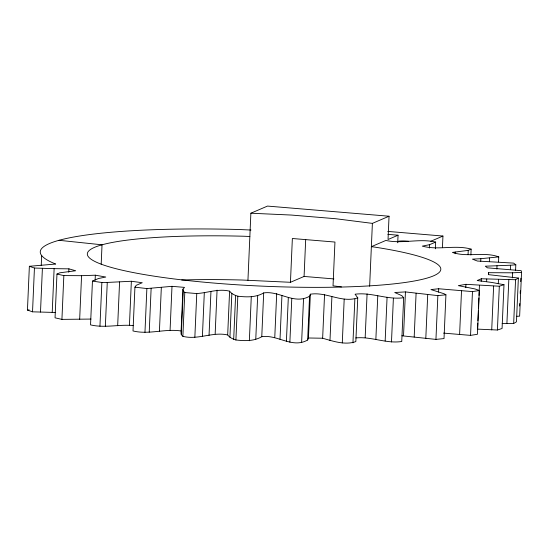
<?xml version="1.0" encoding="UTF-8"?>
<svg xmlns="http://www.w3.org/2000/svg" width="549" height="549" viewBox="0 0 549 549"><rect width="100%" height="100%" fill="white"/><g stroke="black" fill="none" stroke-linecap="round" stroke-linejoin="round"><path stroke-width="0.82" d="M516.383 316.313L519.635 316.155L521.55 272.373L512.594 272.805L488.473 272.688L488.445 274.644L518.373 278.048L516.458 321.831L513.658 323.512L502.129 323.423M55.497 312.477L32.528 311.825L27.45 310.068L29.365 266.286L55.675 264.035A223.971 31.169 2.5 0 1 239.213 229.509L250.968 230.045M32.528 311.825L34.443 268.042L29.365 266.286M41.23 265.627L41.669 255.525M40.496 312.072L42.403 268.289M52.217 312.436L54.125 268.653L68.906 268.845L75.687 270.753L59.862 272.798L56.966 274.047L55.051 317.83L61.927 319.381L90.99 319.065M61.927 319.381L63.842 275.591L56.966 274.047M68.755 272.215L68.906 268.845M79.66 319.47L81.568 275.687L95.334 275.193L105.806 277.032L98.491 278.501L92.452 281.095L90.544 324.878C104.749 328.316 119.353 324.095 133.633 325.605M95.114 280.251L95.334 275.193M101.188 264.172L102.032 244.806L59.045 240.304M99.945 326.264L101.86 282.481L92.452 281.095M105.353 326.223L107.268 282.44L131.362 281.26L142.246 282.721L136.248 285.295L134.93 287.168L133.016 330.951C149.239 334.952 165.53 328.24 181.767 331.095M117.671 325.735L119.579 281.953M129.447 325.042L131.362 281.26M144.963 332.344L146.871 288.561L171.995 286.331L184.519 287.381L182.934 289.227L181.019 333.017L181.314 334.664L182.879 336.338C198.045 340.215 212.621 331.541 227.684 334.952C229.681 337.614 232.776 339.076 235.905 339.982C244.696 340.984 253.864 341.361 261.77 336.702C277.458 334.279 292.349 348.862 307.653 340.009L308.442 337.992L310.357 294.209C326.422 291.56 342.013 303.35 357.756 297.819L355.086 294.216C371.495 292.006 387.251 300.077 403.666 297.716L401.751 341.499C386.194 343.9 371.254 336.304 355.745 337.93M149.225 332.179L151.133 288.39M159.409 331.383L161.324 287.601M170.08 330.114L171.995 286.331M181.314 334.664L183.229 290.881L182.934 289.227M182.879 336.338L184.787 292.548L183.229 290.881M194.847 337.34L196.762 293.557C207.838 292.857 218.44 288.369 229.599 291.169C231.589 293.832 234.691 295.287 237.813 296.199C246.604 297.201 255.779 297.579 263.678 292.919C279.372 290.496 294.264 305.079 309.561 296.227L310.357 294.209M202.403 336.434L204.317 292.651M209.039 335.364L210.946 291.581M215.16 333.902L217.068 290.119M227.684 334.952L229.599 291.169M229.928 337.306L231.843 293.523M233.689 339.268L235.603 295.486M235.905 339.982L237.813 296.199M247.942 280.285L250.872 213.218L267.487 206.081L389.049 216.224L388.033 239.515L398.052 235.212L397.723 242.788M249.356 340.723L251.27 296.94M255.772 339.275L257.687 295.492M261.77 336.702L263.678 292.919M274.781 337.251L276.696 293.468M280.017 339.371L281.932 295.582M286.4 341.43L288.314 297.64M181.705 279.983A176.895 24.616 2.5 0 1 242.26 280.031L290.448 282.296L292.363 238.506L334.945 242.054L333.03 285.837L341.505 286.907M289.872 342.212L291.787 298.43M290.448 282.296L304.077 276.442L305.697 239.391M301.614 342.603L303.528 298.814M307.653 340.009L309.561 296.227M357.756 297.819L355.841 341.602C345.101 345.383 333.202 341.245 322.647 338.232L324.555 294.442M329.983 340.497L331.898 296.714M342.288 342.919L344.196 299.136M352.945 342.844L354.853 299.061M365.167 337.669L367.082 293.887M369.642 286.242L372.387 223.381L389.049 216.224M375.852 339.618L377.767 295.829M385.158 341.018L387.072 297.235M391.485 341.972L393.393 298.189M403.529 335.7L405.436 291.917L437.855 295.616L445.932 294.799L444.017 338.582L435.947 339.399L401.875 335.789M414.186 337.065L416.094 293.283M429.469 248.031L429.62 244.669L435.652 242.075L435.357 248.807M425.798 338.548L427.712 294.765M435.947 339.399L437.855 295.616M438.569 292.13L438.72 288.76L472.469 291.594L479.359 290.496L477.445 334.279L470.555 335.377L443.565 333.113M442.439 247.681L442.947 236.043L387.745 231.404M455.176 253.734L455.251 252.046M459.609 334.458L461.524 290.675M465.778 287.683L465.923 284.32L499.322 286.228L503.989 284.705L502.074 328.487L497.408 330.011L477.534 329.126L477.795 323.231M468.064 254.571L468.249 250.365L471.145 249.122L470.884 255.011M470.555 335.377L472.469 291.594M477.904 320.705L478.344 310.597M478.454 308.071L478.893 297.97M479.002 295.444L479.449 285.343M480.752 261.228L480.862 258.703L498.746 256.884L498.526 261.935M481.199 281.294L481.308 278.768L515.566 279.729L518.373 278.048M486.627 281.603L486.737 279.077M488.397 274.37L488.473 272.688M489.365 261.372L489.509 258.009M491.719 329.887L493.626 286.104M496.866 269.113L497.01 265.75M498.279 283.751L498.465 279.537M497.408 330.011L499.322 286.228M506.905 323.512L508.82 279.729M510.419 269.429L510.597 265.222L515.82 264.783L515.566 270.678M512.375 277.856L512.594 272.805M513.658 323.512L515.566 279.729M519.642 306.033L519.752 303.508M520.198 293.399L520.308 290.874M520.713 281.616L520.857 278.247M430.759 241.272L442.947 236.043M481.308 278.768L477.191 280.539L491.726 282.433L503.989 284.705M429.62 244.669L422.298 246.13C438.287 250.502 455.19 244.607 471.145 249.122M465.923 284.32L458.326 285.638L475.002 288.946L479.359 290.496M468.249 250.365L452.417 252.416C467.274 257.611 483.985 251.442 498.746 256.884M27.45 310.068L29.131 309.862M438.72 288.76L430.931 289.563L444.12 293.77L445.932 294.799M405.436 291.917L394.724 292.507L401.834 295.664L403.666 297.716M480.862 258.703L472.428 259.135L477.349 261.036L513.576 263.101L515.82 264.783M510.597 265.222L485.323 266.196L487.437 267.837L521.186 270.671L521.55 272.373M101.86 282.481L107.268 282.44M63.842 275.591L81.568 275.687M308.442 337.992L322.647 338.232M34.443 268.042L54.125 268.653M250.872 213.218L291.32 215.05L335.659 218.722L372.387 223.381M249.857 236.502L244.175 236.248A176.895 24.616 2.5 0 0 99.575 263.554A176.895 24.616 2.5 0 0 369.072 285.899A176.895 24.616 2.5 0 0 374.171 247.023L371.371 246.666L385.865 240.441C402.307 244.085 419.21 238.204 435.652 242.075M387.862 234.354L398.052 235.212M304.077 276.442L333.888 278.919M184.787 292.548L196.762 293.557M134.93 287.168L146.871 288.561M398.046 241.896A7.062 0.981 2.5 0 1 400.749 240.99A7.062 0.981 2.5 0 1 408.586 241.279"/></g></svg>
